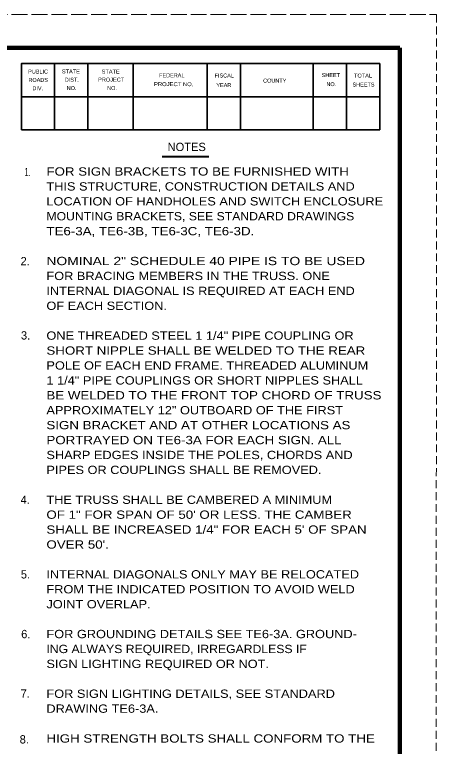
# Model space of a CAD drawing. Extents: x -1 to 679, y -1 to 440.
# Drawn here: x 551.9 to 679, y 218.8 to 439.5 of the extents above; entities that cross this region are included whole.
import ezdxf

# ---------------------------------------------------------------- set-up
doc = ezdxf.new("R2010")
doc.units = 0
doc.header["$LTSCALE"] = 0.8
doc.linetypes.add('LONG_DASHED', pattern=[7.5, 6, -1.5])
doc.linetypes.add('MEDIUM_DASHED', pattern=[4.5, 3, -1.5])
doc.layers.add('1', color=7, linetype='Continuous', lineweight=53)
doc.layers.add('61', color=7, linetype='Continuous', lineweight=35)

msp = doc.modelspace()

# ---------------------------------------------------------------- linework, layer by layer
at = {"layer": '1', "linetype": 'MEDIUM_DASHED', "lineweight": 13}
msp.add_line((679.0305, 439.5003), (679.0105, -0.5197), dxfattribs=at)
at = {"layer": '1', "lineweight": 40}
msp.add_line((596.3682, 396.6817), (610.4232, 396.6817), dxfattribs=at)
at = {"layer": '61', "linetype": 'LONG_DASHED', "lineweight": 13}
msp.add_line((-0.9895, 439.5003), (679.0305, 439.5003), dxfattribs=at)
at = {"layer": '61', "lineweight": 158}
msp.add_line((668.0505, 429.5003), (668.0705, 9.4603), dxfattribs=at)
at = {"layer": '61'}
for p, q in [((563.9705, 424.7403), (563.9705, 404.7403)), ((573.9705, 424.7403), (573.9705, 404.7403)), ((587.6505, 424.7403), (587.6505, 404.7403)), ((609.9705, 424.7403), (609.9705, 404.7403)), ((619.9705, 424.7403), (619.9705, 404.7403)), ((641.9505, 424.7603), (641.9505, 404.7603)), ((651.9505, 424.7603), (651.9505, 404.7603)), ((661.9705, 414.7203), (553.9505, 414.7403))]:
    msp.add_line(p, q, dxfattribs=at)
at = {"layer": '61', "lineweight": 158}
msp.add_lwpolyline([(668.0505, 429.5003), (29.0105, 429.5003), (29.0105, 9.4803)], dxfattribs=at)
at = {"layer": '61'}
for points in [[(661.9505, 424.7603), (553.9705, 424.7403), (553.9705, 404.7403)], [(661.9505, 424.7603), (661.9505, 404.7603), (553.9705, 404.7403)]]:
    msp.add_lwpolyline(points, dxfattribs=at)

# ---------------------------------------------------------------- texts
at = {"layer": '1'}
for s, p in [('NOTES', (598.0422, 398.3564)), ('2.', (553.7228, 363.9153)), ('3.', (553.8407, 341.5192)), ('4.', (553.7519, 291.9697)), ('5.', (553.8012, 269.4516)), ('6.', (553.9119, 251.4398)), ('7.', (553.7287, 233.4796)), ('8.', (553.4542, 219.6832))]:
    msp.add_text(s, height=2.5, dxfattribs=at).set_placement(p)
for s, width, p in [('1.', 0.65, (554.9012, 390.7908)), ('FOR SIGN BRACKETS TO BE FURNISHED WITH', 1.2, (561.5204, 390.9487)), ('THIS STRUCTURE, CONSTRUCTION DETAILS AND', 1.15, (561.5204, 386.4487)), ('LOCATION OF HANDHOLES AND SWITCH ENCLOSURE', 1.15, (561.5204, 381.9487)), ('MOUNTING BRACKETS, SEE STANDARD DRAWINGS', 1.1, (561.5204, 377.4487)), ('TE6-3A, TE6-3B, TE6-3C, TE6-3D.', 1.2, (561.5204, 372.9487)), ('NOMINAL 2" SCHEDULE 40 PIPE IS TO BE USED', 1.25, (561.5204, 363.9487)), ('FOR BRACING MEMBERS IN THE TRUSS. ONE', 1.15, (561.5204, 359.4487)), ('INTERNAL DIAGONAL IS REQUIRED AT EACH END', 1.15, (561.5204, 354.9487)), ('OF EACH SECTION.', 1.15, (561.5204, 350.4487)), ('ONE THREADED STEEL 1 1/4" PIPE COUPLING OR', 1.15, (561.5204, 341.4487)), ('SHORT NIPPLE SHALL BE WELDED TO THE REAR', 1.2, (561.5204, 336.9487)), ('POLE OF EACH END FRAME. THREADED ALUMINUM', 1.15, (561.5204, 332.4487)), ('1 1/4" PIPE COUPLINGS OR SHORT NIPPLES SHALL', 1.15, (561.5204, 327.9487)), ('BE WELDED TO THE FRONT TOP CHORD OF TRUSS', 1.2, (561.5204, 323.4487)), ('APPROXIMATELY 12" OUTBOARD OF THE FIRST', 1.15, (561.5204, 318.9487)), ('SIGN BRACKET AND AT OTHER LOCATIONS AS', 1.2, (561.5204, 314.4487)), ('PORTRAYED ON TE6-3A FOR EACH SIGN. ALL', 1.2, (561.5204, 309.9487)), ('SHARP EDGES INSIDE THE POLES, CHORDS AND', 1.15, (561.5204, 305.4487)), ('PIPES OR COUPLINGS SHALL BE REMOVED.', 1.15, (561.5204, 300.9487)), ('THE TRUSS SHALL BE CAMBERED A MINIMUM', 1.15, (561.5204, 291.9487)), ('OF 1" FOR SPAN OF 50\' OR LESS. THE CAMBER', 1.2, (561.5204, 287.4487)), ('SHALL BE INCREASED 1/4" FOR EACH 5\' OF SPAN', 1.2, (561.5204, 282.9487)), ("OVER 50'.", 1.2, (561.5204, 278.4487)), ('INTERNAL DIAGONALS ONLY MAY BE RELOCATED', 1.15, (561.5204, 269.4487)), ('FROM THE INDICATED POSITION TO AVOID WELD', 1.15, (561.5204, 264.9487)), ('JOINT OVERLAP.', 1.15, (561.5204, 260.4487)), ('FOR GROUNDING DETAILS SEE TE6-3A. GROUND-', 1.15, (561.5204, 251.4487)), ('ING ALWAYS REQUIRED, IRREGARDLESS IF', 1.1, (561.5204, 246.9487)), ('SIGN LIGHTING REQUIRED OR NOT.', 1.15, (561.5204, 242.4487)), ('FOR SIGN LIGHTING DETAILS, SEE STANDARD', 1.15, (561.5204, 233.4487)), ('DRAWING TE6-3A.', 1.15, (561.5204, 228.9487)), ('HIGH STRENGTH BOLTS SHALL CONFORM TO THE', 1.2, (561.5204, 219.9487))]:
    msp.add_text(s, height=2.5, dxfattribs=dict(at, width=width)).set_placement(p)
at = {"layer": '61'}
for s, rotation, p in [('PUBLIC', 0.033, (556.0105, 421.7203)), ('FEDERAL', 0.007, (595.4705, 420.6003)), ('FISCAL', 359.942, (612.2105, 420.5403)), ('SHEET', 0.059, (644.4705, 420.6603)), ('ROADS', 0.124, (556.0905, 419.2003)), ('DIST.', 0.056, (567.0505, 419.2803)), ('COUNTY', 0.069, (626.8305, 419.0003)), ('DIV.', 359.932, (557.2905, 416.7003)), ('YEAR', 0.105, (612.7305, 417.6403)), ('SHEETS', 359.959, (653.7505, 417.8203))]:
    msp.add_text(s, height=1.201, rotation=rotation, dxfattribs=at).set_placement(p)
for s, rotation, width, p in [('STATE', 0.059, 1.05, (566.1705, 421.7803)), ('STATE', 0.059, 1.05, (578.1705, 421.7203)), ('TOTAL', 359.926, 1.05, (654.2105, 420.5203)), ('PROJECT', 359.908, 1.05, (577.0905, 419.3003)), ('NO.', 359.852, 0.95, (567.6305, 416.7603)), ('NO.', 0.225, 0.95, (579.8305, 416.7603)), ('PROJECT NO.', 359.922, 1.1, (593.9305, 417.9403)), ('NO.', 359.852, 0.95, (645.8905, 417.9403))]:
    msp.add_text(s, height=1.201, rotation=rotation, dxfattribs=dict(at, width=width)).set_placement(p)

doc.saveas('drawing.dxf')
